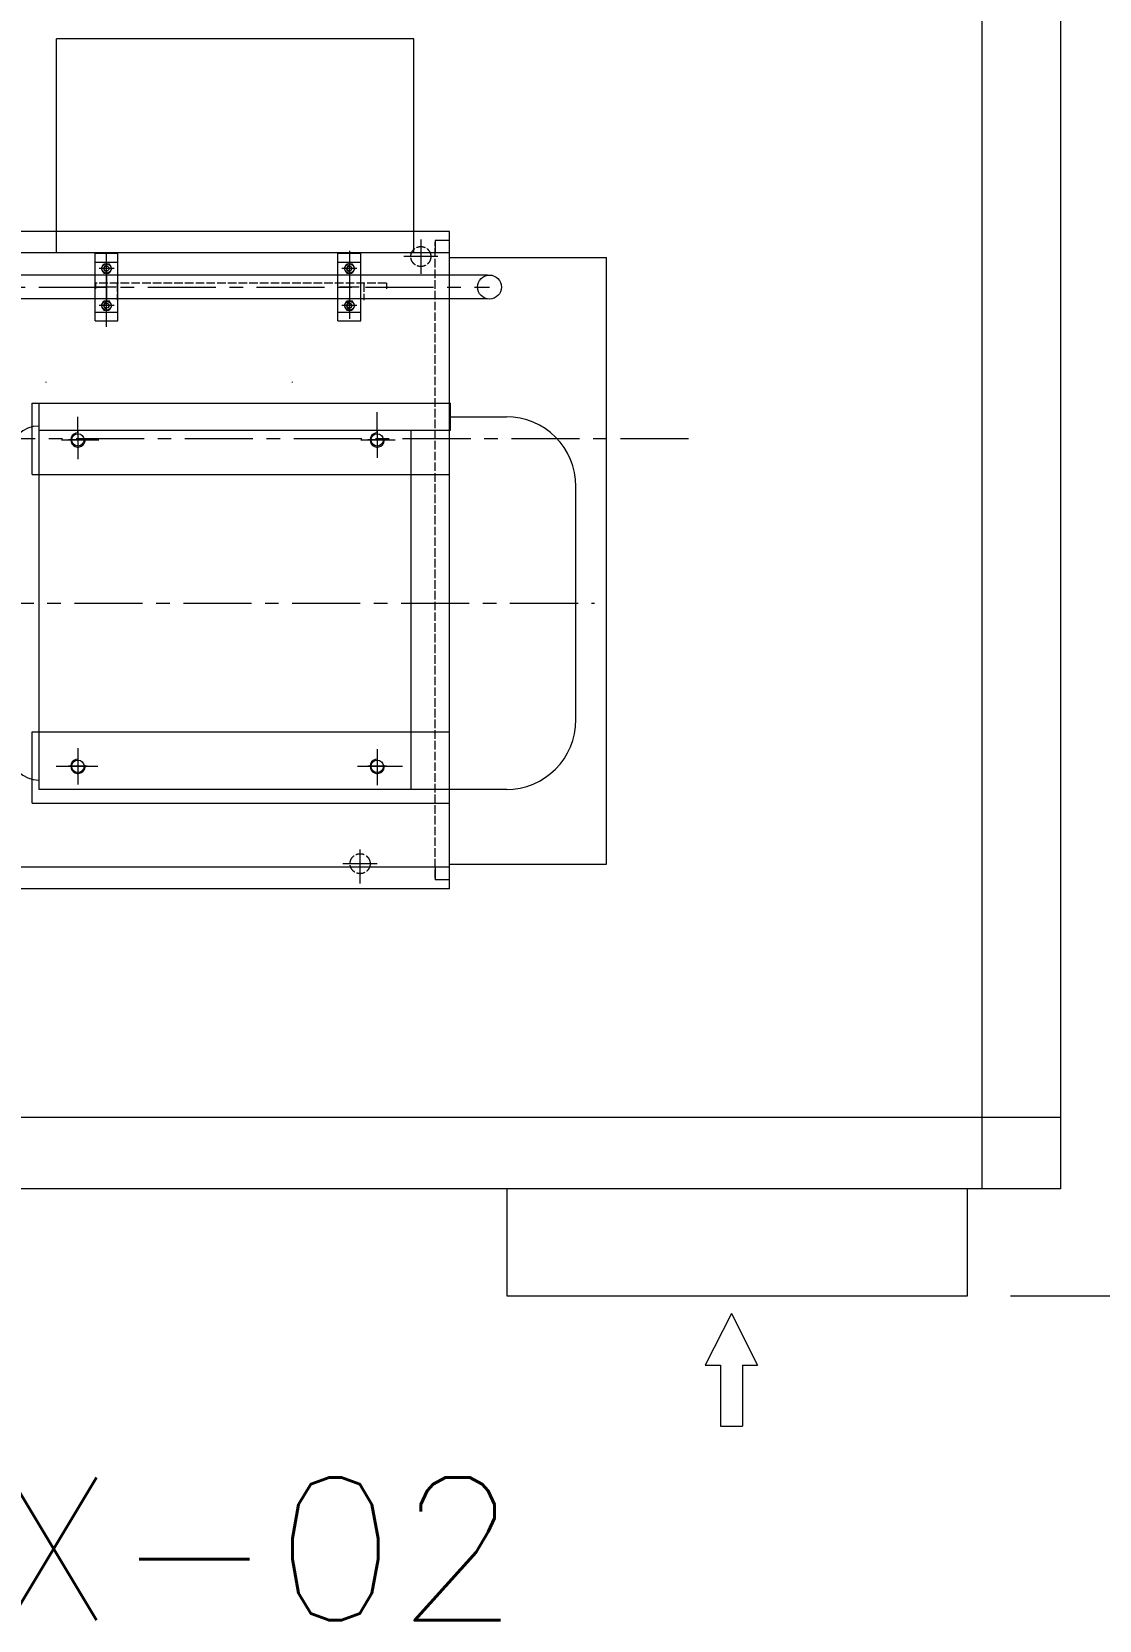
# Model space of a CAD drawing. Header units: millimetres. Extents: x 1925 to 561113, y 7411 to 433459.
# Drawn here: x 309051 to 347007, y 141590 to 198076 of the extents above; entities that cross this region are included whole.
import ezdxf

# ---------------------------------------------------------------- set-up
doc = ezdxf.new("R2010")
doc.units = ezdxf.units.MM
doc.header["$LTSCALE"] = 25.4
for name, pattern in [('ACAD_ISO02W100', [15, 12, -3]), ('CENTER', [50.8, 31.75, -6.35, 6.35, -6.35]), ('EB_DASH', [6, 3, -3])]:
    doc.linetypes.add(name, pattern=pattern)
doc.layers.get('Defpoints').update_dxf_attribs({"lineweight": 5})
for name, color, linetype, lineweight in [('CAXA0', 7, 'Continuous', 5), ('CAXA1', 5, 'CENTER', 5), ('CAXA2', 6, 'EB_DASH', 5), ('CAXA3', 7, 'Continuous', 5)]:
    doc.layers.add(name, color=color, linetype=linetype, lineweight=lineweight)
doc.styles.add('Roman', font='romans')
doc.styles.get("Standard").update_dxf_attribs({"font": 'arial.ttf'})
doc.dimstyles.new('ISO-25', dxfattribs={"dimscale": 30, "dimtxt": 38.1, "dimasz": 38.1, "dimexe": 50.8, "dimexo": 50.8, "dimgap": 15.875, "dimtad": 1, "dimtih": 1, "dimtoh": 1, "dimdec": 1, "dimlfac": 0.03937, "dimdsep": 46, "dimtxsty": 'Standard', "dimcen": 63.5, "dimclrd": 7, "dimclre": 7, "dimclrt": 7, "dimadec": 0, "dimazin": 0, "dimtfac": 1, "dimtdec": 1, "dimtmove": 0, "dimatfit": 3, "dimfxl": 25.4, "dimlwd": 5, "dimlwe": 5, "dimarcsym": 0})

# ---------------------------------------------------------------- blocks, each defined once
blk = doc.blocks.new('*D21')
at = {"color": 7, "linetype": 'Continuous', "lineweight": 5, "transparency": 16777216}
for p, q in [((343853, 214086), (370382, 214086)), ((368858, 212943), (368858, 192270)), ((368858, 154269), (368858, 187126)), ((343853, 153126), (370382, 153126))]:
    blk.add_line(p, q, dxfattribs=at)
at = {"color": 7, "transparency": 16777216}
for points in [[(368668, 212943), (369049, 212943), (368858, 214086)], [(368668, 154269), (369049, 154269), (368858, 153126)]]:
    blk.add_solid(points, dxfattribs=at)
at = {"layer": 'Defpoints', "color": 0, "transparency": 16777216}
for p in [(342329, 214086), (342329, 153126), (368858, 153126)]:
    blk.add_point(p, dxfattribs=at)
at = {"color": 7, "lineweight": 5, "transparency": 16777216, "insert": (368858, 189698), "char_height": 4191, "attachment_point": 5, "style": 'Roman'}
blk.add_mtext('2400', dxfattribs=at)

msp = doc.modelspace()

# ---------------------------------------------------------------- linework, layer by layer
at = {"color": 7, "linetype": 'Continuous', "lineweight": 5, "ltscale": 15}
for p, q in [((342836.83, 210275.83), (342836.7, 156930.33)), ((345630.86, 210270.33), (345630.7, 156930.33)), ((345630.7, 159470.33), (274510.86, 159470.33)), ((345630.7, 156930.33), (274510.86, 156930.33)), ((325945.86, 156935.82), (325945.86, 153125.82)), ((342328.86, 153125.82), (342328.86, 156935.82)), ((325945.86, 153125.82), (342328.86, 153125.82)), ((333930.04, 152502.27), (333000.01, 150658.22)), ((333930.04, 152502.27), (334860.07, 150658.22)), ((333000.01, 150658.22), (333538.19, 150658.22)), ((333538.19, 150658.22), (333538.19, 148494.1)), ((334321.88, 150658.22), (334860.07, 150658.22)), ((334321.88, 150658.22), (334321.88, 148494.1)), ((333538.19, 148494.1), (334321.88, 148494.1))]:
    msp.add_line(p, q, dxfattribs=at)
at = {"layer": 'CAXA0', "color": 7, "linetype": 'Continuous', "lineweight": 5}
for p, q in [((309931.09, 190209.83), (309931.09, 197829.83)), ((322631.09, 197829.83), (309931.09, 197829.83)), ((322631.09, 190209.83), (322631.09, 197829.83)), ((323901.09, 190971.83), (287071.09, 190971.83)), ((323901.09, 167603.83), (323901.09, 190971.83)), ((323901.09, 190654.33), (323393.09, 190654.33)), ((323393.09, 190654.33), (323393.09, 190209.46)), ((323901.09, 190209.83), (287071.09, 190209.83)), ((311302.72, 187791.43), (311302.72, 190204.43)), ((311302.72, 190204.43), (312115.52, 190204.43)), ((311302.72, 189886.93), (312115.52, 189886.93)), ((311518.48, 189658.33), (311613.8, 189823.43)), ((311613.8, 189823.43), (311804.45, 189823.43)), ((311899.77, 189658.33), (311804.45, 189823.43)), ((312115.52, 187791.43), (312115.52, 190204.43)), ((319938.72, 187791.43), (319938.72, 190204.43)), ((319938.72, 190204.43), (320751.52, 190204.43)), ((319938.72, 189886.93), (320751.52, 189886.93)), ((320154.48, 189658.33), (320249.8, 189823.43)), ((320249.8, 189823.43), (320440.45, 189823.43)), ((320535.77, 189658.33), (320440.45, 189823.43)), ((320751.52, 187791.43), (320751.52, 190204.43)), ((323901.09, 190049.68), (329488.03, 190049.68)), ((329488.03, 168473.53), (329488.03, 190049.68)), ((311518.48, 189658.33), (311613.8, 189493.23)), ((311613.8, 189493.23), (311804.45, 189493.23)), ((311899.77, 189658.33), (311804.45, 189493.23)), ((320154.48, 189658.33), (320249.8, 189493.23)), ((320249.8, 189493.23), (320440.45, 189493.23)), ((320535.77, 189658.33), (320440.45, 189493.23)), ((311302.72, 188108.93), (312115.52, 188108.93)), ((311975.97, 188337.53), (311442.28, 188337.53)), ((311518.48, 188337.53), (311613.8, 188502.63)), ((311518.48, 188337.53), (311613.8, 188172.43)), ((311613.8, 188502.63), (311804.45, 188502.63)), ((311613.8, 188172.43), (311804.45, 188172.43)), ((311709.12, 188096.23), (311709.12, 188578.83)), ((311899.77, 188337.53), (311804.45, 188502.63)), ((311899.77, 188337.53), (311804.45, 188172.43)), ((319938.72, 188108.93), (320751.52, 188108.93)), ((320154.48, 188337.53), (320249.8, 188502.63)), ((320154.48, 188337.53), (320249.8, 188172.43)), ((320249.8, 188502.63), (320440.45, 188502.63)), ((320249.8, 188172.43), (320440.45, 188172.43)), ((320535.77, 188337.53), (320440.45, 188502.63)), ((320535.77, 188337.53), (320440.45, 188172.43)), ((311302.72, 187791.43), (312115.52, 187791.43)), ((319938.72, 187791.43), (320751.52, 187791.43)), ((309060.09, 182330.52), (309060.09, 184870.52)), ((309060.09, 184870.52), (323944.49, 184870.52)), ((309314.09, 184870.52), (323944.49, 184870.52)), ((309314.09, 171129.12), (309314.09, 184870.52)), ((323944.49, 183905.32), (323944.49, 184870.52)), ((323944.49, 184387.92), (325934.93, 184387.92)), ((309314.09, 183905.32), (323944.49, 183905.32)), ((322542.05, 171129.12), (322542.05, 183905.32)), ((309060.09, 182330.52), (323901.09, 182330.52)), ((328402.05, 173615.22), (328402.05, 181901.97)), ((309060.09, 170646.52), (309060.09, 173186.52)), ((309060.09, 173186.52), (323901.09, 173186.52)), ((321665.75, 171954.62), (321005.35, 171954.62)), ((309060.09, 170646.52), (323901.09, 170646.52)), ((325941.85, 171129.33), (309314.09, 171129.12)), ((323901.09, 168365.83), (287071.09, 168365.83)), ((323393.09, 168365.83), (323393.09, 167921.33)), ((323901.09, 168473.53), (329488.03, 168473.53)), ((323901.09, 167921.33), (323393.09, 167921.33)), ((323901.09, 167603.83), (287071.09, 167603.83))]:
    msp.add_line(p, q, dxfattribs=at)
for centre, radius in [((311709.12, 189658.33), 165.1), ((320345.12, 189658.33), 165.1), ((311709.12, 189658.33), 86.36), ((320345.12, 189658.33), 86.36), ((325327.28, 188997.93), 425.97), ((311709.12, 188337.53), 165.1), ((311709.12, 188337.53), 86.36), ((320345.12, 188337.53), 165.1), ((320345.12, 188337.53), 86.36), ((310692.95, 183562.42), 219.63), ((321335.55, 183562.42), 219.63), ((310692.95, 171954.62), 219.63), ((321335.55, 171954.62), 219.63)]:
    msp.add_circle(centre, radius, dxfattribs=at)
for centre, radius, start, end in [((311709.12, 189658.33), 101.6, 80, 270), ((320345.12, 189658.33), 101.6, 80, 270), ((311709.12, 188337.53), 101.6, 80, 270), ((320345.12, 188337.53), 101.6, 80, 270), ((325916.02, 181901.97), 2486.03, 0, 90), ((309314.09, 183022.31), 1034.14, 90, 180), ((310692.95, 183562.42), 254, 90, 10), ((321335.55, 183562.42), 254, 90, 10), ((325916.02, 173615.22), 2486.03, 270, 0), ((309314.09, 172494.73), 1034.14, 180, 270)]:
    msp.add_arc(centre, radius, start, end, dxfattribs=at)
at = {"layer": 'CAXA1', "linetype": 'CENTER', "lineweight": 5, "ltscale": 3}
for p, q in [((311709.12, 187580.65), (311709.12, 190416.24)), ((322885.09, 190692.43), (322885.09, 189473.23)), ((311709.12, 189417.03), (311709.12, 189899.63)), ((311710.5, 189568.33), (311710.5, 190204.43)), ((320345.12, 190285.78), (320345.12, 187648.69)), ((320345.12, 189417.03), (320345.12, 189899.63)), ((323494.69, 190082.33), (322275.49, 190082.33)), ((311975.97, 189658.33), (311442.28, 189658.33)), ((311709.12, 189568.33), (311709.12, 188427.53)), ((320611.97, 189658.33), (320078.28, 189658.33)), ((301562.02, 188997.93), (325327.28, 188997.93)), ((312052.17, 188997.93), (311366.08, 188997.93)), ((320688.17, 188997.93), (320002.08, 188997.93)), ((320611.97, 188337.53), (320078.28, 188337.53)), ((320345.12, 188096.23), (320345.12, 188578.83)), ((310692.95, 183829.12), (310692.95, 184387.92)), ((321335.55, 183829.12), (321335.55, 184552.93)), ((332399.63, 183600.33), (232120.45, 183600.33)), ((310692.95, 183905.32), (310692.95, 182871.62)), ((310692.95, 183892.62), (310692.95, 183232.22)), ((321335.55, 183892.62), (321335.55, 183232.22)), ((321335.55, 183829.12), (321335.55, 182924.77)), ((310108.37, 183562.42), (311430.94, 183562.42)), ((311023.15, 183562.42), (310362.75, 183562.42)), ((320751.87, 183562.42), (321968.29, 183562.42)), ((321665.75, 183562.42), (321005.35, 183562.42)), ((287345.32, 177758.52), (329057.15, 177758.52)), ((310692.95, 172599.14), (310692.95, 171306.96)), ((310692.95, 172284.82), (310692.95, 171624.42)), ((321335.55, 172561.23), (321335.55, 171279.42)), ((321335.55, 172284.82), (321335.55, 171624.42)), ((309918.92, 171954.62), (311394.49, 171954.62)), ((311023.15, 171954.62), (310362.75, 171954.62)), ((320630.23, 171954.62), (322228.38, 171954.62)), ((320726.09, 167788.85), (320726.09, 168991.45)), ((321335.69, 168492.83), (320116.49, 168492.83))]:
    msp.add_line(p, q, dxfattribs=at)
at = {"layer": 'CAXA2', "color": 7, "linetype": 'ACAD_ISO02W100', "lineweight": 5}
for p, q in [((323393.09, 167979.57), (323393.09, 190585.2)), ((321660.75, 189137.77), (311328.09, 189137.77)), ((311328.09, 188934.57), (311328.09, 189137.77)), ((312090.09, 189137.77), (312090.09, 188528.17)), ((320853.09, 189137.77), (320853.09, 188528.17)), ((321660.75, 189137.77), (321660.75, 188934.57)), ((309550.09, 185632.56), (309550.09, 185607.17)), ((318313.09, 185632.56), (318313.09, 185607.17)), ((323900.92, 183600.31), (323392.92, 183600.31)), ((323901.02, 183600.43), (323393.02, 183600.43)), ((323901.09, 183600.57), (323393.09, 183600.57))]:
    msp.add_line(p, q, dxfattribs=at)
for centre in [(322885.09, 190082.46), (320726.09, 168492.83)]:
    msp.add_circle(centre, 355.6, dxfattribs=at)
at = {"layer": 'CAXA3', "color": 7, "linetype": 'Continuous', "lineweight": 5}
for p, q in [((325251.17, 189417.02), (306550.35, 189417.02)), ((325251.17, 188578.82), (306550.35, 188578.82))]:
    msp.add_line(p, q, dxfattribs=at)
at = {"layer": 'CAXA3', "color": 7, "lineweight": 5}
for centre in [(310692.95, 171954.62), (321335.55, 171954.62)]:
    msp.add_arc(centre, 254, 90, 10, dxfattribs=at)

# ---------------------------------------------------------------- texts
at = {"color": 7, "linetype": 'Continuous', "lineweight": 5, "insert": (284135.9, 146670.04), "char_height": 5080, "attachment_point": 1, "style": 'Roman'}
msp.add_mtext_dynamic_manual_height_columns('GL1-WX-02', width=82403.9018, gutter_width=25.4, heights=[0], dxfattribs=at)

# ---------------------------------------------------------------- dimensions: what is measured, and where the dimension line sits
at = {"color": 7, "lineweight": 5}
dim = msp.add_linear_dim(base=(368858.21, 153125.82), p1=(342328.86, 214085.83), p2=(342328.86, 153125.82), angle=90, dimstyle='ISO-25', override={"dimscale": 30, "dimtxt": 139.7, "dimpost": '\\X', "dimtxsty": 'Roman', "dimtmove": 1}, dxfattribs=at)
dim.commit()
dim.dimension.update_dxf_attribs({"geometry": '*D21', "text_midpoint": (368858.21, 189697.87), "dimtype": 160})

doc.saveas('drawing.dxf')
